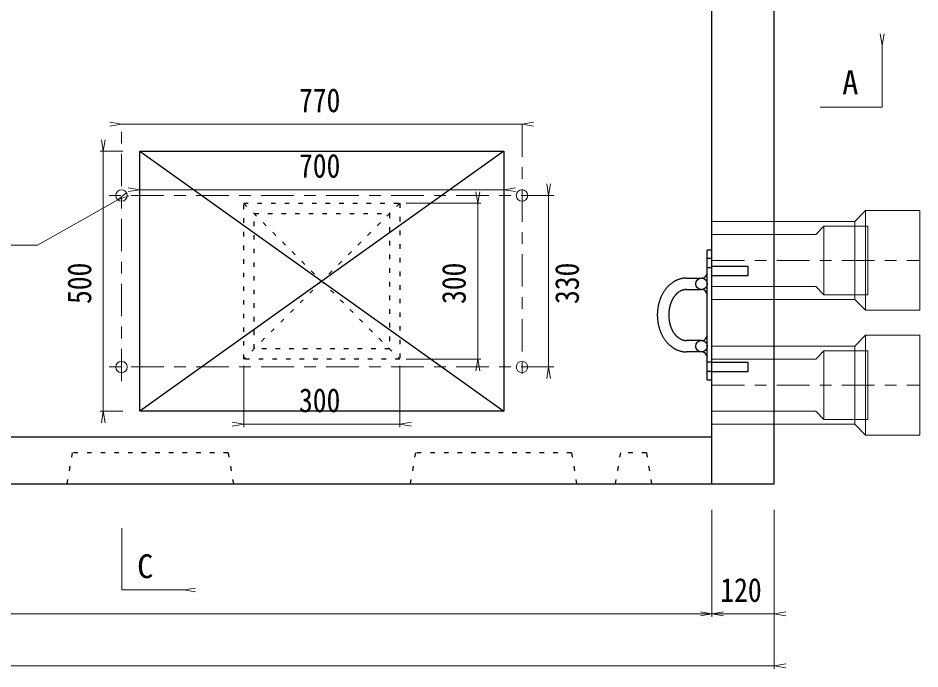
# Model space of a CAD drawing. Units: millimetres at full size, sheet at 1:25. Extents: x -4925 to 5056, y -3512 to 3512.
# Drawn here: x 7 to 1741, y 789 to 2041 of the extents above; entities that cross this region are included whole.
import ezdxf
from ezdxf.enums import TextEntityAlignment as Align

# ---------------------------------------------------------------- set-up
doc = ezdxf.new("R2010")
doc.units = ezdxf.units.MM
doc.header["$LTSCALE"] = 25
doc.linetypes.add('USER1', pattern=[1.05, 0.35, -0.7])
doc.linetypes.add('USER2', pattern=[5, 2.5, -0.8, 0.9, -0.8])
for name, color, linetype, lineweight in [('0-1_ﾚｲﾔ2', 5, 'Continuous', 25), ('0-2_ﾚｲﾔ3', 1, 'Continuous', 13), ('0-3_ﾚｲﾔ4', 6, 'Continuous', 25), ('0-C_ﾚｲﾔ13', 3, 'Continuous', 13), ('0-D_ﾚｲﾔ14', 4, 'USER2', 18), ('0-E_寸法', 3, 'Continuous', 13)]:
    doc.layers.add(name, color=color, linetype=linetype, lineweight=lineweight)
doc.layers.add('0-7_文字', color=3, linetype='Continuous')
doc.styles.add('ＭＳ ゴシック', font='')
doc.styles.get('ＭＳ ゴシック').set_extended_font_data('MS Gothic')

# ---------------------------------------------------------------- blocks, each defined once
blk = doc.blocks.new('open_arrow')
at = {"color": 0, "linetype": 'Continuous', "lineweight": -2}
blk.add_lwpolyline([(7.5, 1.25), (0, 0), (7.5, -1.25)], dxfattribs=at)

msp = doc.modelspace()

# ---------------------------------------------------------------- linework, layer by layer
at = {"layer": '0-1_ﾚｲﾔ2'}
for p, q in [((1341.24, 1144.79), (1341.24, 2524.79)), ((1461.24, 1144.79), (1461.24, 2524.79)), ((241.22, 1784.78), (941.22, 1284.78)), ((1341.24, 1234.79), (-3958.76, 1234.79)), ((-4078.76, 1144.79), (1461.24, 1144.79))]:
    msp.add_line(p, q, dxfattribs=at)
at = {"layer": '0-1_ﾚｲﾔ2', "linetype": 'USER1'}
for p, q in [((441.22, 1384.78), (441.22, 1684.78)), ((741.22, 1684.78), (441.22, 1384.78)), ((441.22, 1684.78), (741.22, 1384.78)), ((441.22, 1684.78), (741.22, 1684.78)), ((461.22, 1404.78), (461.22, 1664.78)), ((461.22, 1664.78), (721.22, 1664.78)), ((721.22, 1664.78), (721.22, 1404.78)), ((721.22, 1404.78), (461.22, 1404.78))]:
    msp.add_line(p, q, dxfattribs=at)
at = {"layer": '0-1_ﾚｲﾔ2'}
msp.add_lwpolyline([(241.22, 1284.78), (241.22, 1784.78), (941.22, 1784.78)], close=True, dxfattribs=at)
msp.add_lwpolyline([(941.22, 1784.78), (941.22, 1284.78), (241.22, 1284.78)], dxfattribs=at)
at = {"layer": '0-1_ﾚｲﾔ2', "linetype": 'USER1'}
msp.add_lwpolyline([(741.22, 1684.78), (741.22, 1384.78), (441.22, 1384.78)], dxfattribs=at)
at = {"layer": '0-2_ﾚｲﾔ3'}
for p, q in [((1636.24, 1670.79), (1616.24, 1649.79)), ((1741.24, 1670.79), (1636.24, 1670.79)), ((1636.24, 1478.79), (1636.24, 1670.79)), ((1741.24, 1478.79), (1741.24, 1670.79)), ((1341.24, 1649.79), (1616.24, 1649.79)), ((1616.24, 1499.79), (1616.24, 1649.79)), ((1556.24, 1640.79), (1556.24, 1508.79)), ((1541.24, 1624.79), (1341.24, 1624.79)), ((1541.24, 1524.79), (1341.24, 1524.79)), ((1556.24, 1508.79), (1541.24, 1524.79)), ((1341.24, 1499.79), (1616.24, 1499.79)), ((1636.24, 1430.79), (1616.24, 1409.79)), ((1636.24, 1238.79), (1636.24, 1430.79)), ((1741.24, 1430.79), (1636.24, 1430.79)), ((1341.24, 1409.79), (1616.24, 1409.79)), ((1616.24, 1259.79), (1616.24, 1409.79)), ((1556.24, 1400.79), (1541.24, 1384.79)), ((1641.24, 1400.79), (1556.24, 1400.79)), ((1556.24, 1400.79), (1556.24, 1268.79)), ((1541.24, 1384.79), (1341.24, 1384.79)), ((1541.24, 1284.79), (1341.24, 1284.79)), ((1556.24, 1268.79), (1541.24, 1284.79))]:
    msp.add_line(p, q, dxfattribs=at)
for points in [[(1556.24, 1508.79), (1641.24, 1508.79), (1641.24, 1640.79), (1556.24, 1640.79), (1541.24, 1624.79)], [(1616.24, 1499.79), (1636.24, 1478.79), (1741.24, 1478.79)], [(1341.24, 1259.79), (1616.24, 1259.79), (1636.24, 1238.79), (1741.24, 1238.79), (1741.24, 1430.79)], [(1556.24, 1268.79), (1641.24, 1268.79), (1641.24, 1400.79)]]:
    msp.add_lwpolyline(points, dxfattribs=at)
for centre in [(206.23, 1699.77), (976.23, 1699.77), (206.23, 1369.77), (976.23, 1369.77)]:
    msp.add_circle(centre, 11, dxfattribs=at)
at = {"layer": '0-3_ﾚｲﾔ4'}
for p, q in [((1341.24, 1594.79), (1332.24, 1594.79)), ((1332.24, 1344.79), (1332.24, 1594.79)), ((1341.24, 1578.79), (1332.24, 1578.79)), ((1341.24, 1560.79), (1332.24, 1560.79)), ((1341.24, 1563.79), (1411.24, 1563.79)), ((1411.24, 1545.79), (1411.24, 1563.79)), ((1341.24, 1545.79), (1411.24, 1545.79)), ((1258.61, 1526.49), (1257.83, 1525.74)), ((1262.63, 1530), (1261.81, 1529.34)), ((1266.88, 1533.05), (1266.02, 1532.48)), ((1269.53, 1534.65), (1268.64, 1534.14)), ((1272.24, 1536.08), (1271.33, 1535.62)), ((1276.87, 1538.04), (1275.93, 1537.69)), ((1281.62, 1539.49), (1280.66, 1539.24)), ((1286.45, 1540.4), (1285.48, 1540.26)), ((1289.38, 1540.69), (1288.4, 1540.62)), ((1292.31, 1540.79), (1291.33, 1540.78)), ((1292.31, 1540.79), (1321.24, 1540.79)), ((1246.44, 1510.52), (1245.88, 1509.49)), ((1249.41, 1515.43), (1248.79, 1514.47)), ((1252.71, 1520), (1252.02, 1519.11)), ((1256.31, 1524.18), (1255.57, 1523.38)), ((1277.4, 1513.83), (1276.87, 1513.45)), ((1284.66, 1517.53), (1284.08, 1517.33)), ((1292.31, 1518.79), (1291.71, 1518.78)), ((1292.31, 1518.79), (1321.24, 1518.79)), ((1239.69, 1494.07), (1239.36, 1492.91)), ((1241.55, 1499.8), (1241.15, 1498.67)), ((1243.81, 1505.29), (1243.33, 1504.21)), ((1265.52, 1499.96), (1265.16, 1499.28)), ((1270.91, 1507.87), (1270.45, 1507.33)), ((1236.45, 1474.74), (1236.39, 1473.51)), ((1237, 1480.9), (1236.85, 1479.67)), ((1237.53, 1484.55), (1237.34, 1483.34)), ((1238.22, 1488.17), (1237.97, 1486.97)), ((1258.44, 1474.06), (1258.39, 1473.21)), ((1259.05, 1479.98), (1258.93, 1479.14)), ((1261.5, 1490.5), (1261.25, 1489.72)), ((1236.32, 1468.55), (1236.34, 1467.31)), ((1236.62, 1462.37), (1236.73, 1461.14)), ((1237, 1458.68), (1237.16, 1457.46)), ((1237.16, 1457.46), (1237.34, 1456.24)), ((1258.33, 1471.5), (1258.31, 1470.65)), ((1258.36, 1467.23), (1258.39, 1466.37)), ((1258.64, 1462.97), (1258.73, 1462.12)), ((1259.18, 1458.77), (1259.32, 1457.94)), ((1237.34, 1456.24), (1237.53, 1455.03)), ((1237.53, 1455.03), (1237.74, 1453.82)), ((1237.74, 1453.82), (1237.97, 1452.62)), ((1237.97, 1452.62), (1238.22, 1451.42)), ((1238.22, 1451.42), (1238.48, 1450.22)), ((1238.48, 1450.22), (1238.76, 1449.03)), ((1238.76, 1449.03), (1239.05, 1447.85)), ((1239.05, 1447.85), (1239.36, 1446.68)), ((1239.36, 1446.68), (1239.69, 1445.51)), ((1241.15, 1440.91), (1241.55, 1439.78)), ((1259.63, 1456.28), (1259.8, 1455.46)), ((1260.16, 1453.84), (1260.36, 1453.03)), ((1261.25, 1449.86), (1261.5, 1449.08)), ((1262.57, 1446.03), (1262.86, 1445.29)), ((1264.12, 1442.39), (1264.46, 1441.69)), ((1243.33, 1435.37), (1243.81, 1434.29)), ((1243.81, 1434.29), (1244.31, 1433.22)), ((1244.31, 1433.22), (1244.82, 1432.17)), ((1244.82, 1432.17), (1245.34, 1431.12)), ((1245.34, 1431.12), (1245.88, 1430.09)), ((1245.88, 1430.09), (1246.44, 1429.07)), ((1246.44, 1429.07), (1247, 1428.06)), ((1247, 1428.06), (1247.58, 1427.06)), ((1247.58, 1427.06), (1248.18, 1426.08)), ((1248.18, 1426.08), (1248.79, 1425.11)), ((1248.79, 1425.11), (1249.41, 1424.15)), ((1249.41, 1424.15), (1250.04, 1423.21)), ((1250.04, 1423.21), (1250.69, 1422.28)), ((1250.69, 1422.28), (1251.35, 1421.37)), ((1265.89, 1438.95), (1266.26, 1438.29)), ((1267.85, 1435.75), (1268.27, 1435.14)), ((1270, 1432.81), (1270.45, 1432.26)), ((1272.32, 1430.15), (1272.81, 1429.65)), ((1273.79, 1428.7), (1274.29, 1428.24)), ((1275.31, 1427.36), (1275.82, 1426.94)), ((1277.94, 1425.38), (1278.48, 1425.03)), ((1280.68, 1423.75), (1281.24, 1423.46)), ((1283.51, 1422.46), (1284.08, 1422.25)), ((1285.24, 1421.86), (1285.82, 1421.69)), ((1251.35, 1421.37), (1252.02, 1420.47)), ((1252.02, 1420.47), (1252.71, 1419.59)), ((1252.71, 1419.59), (1253.41, 1418.72)), ((1253.41, 1418.72), (1254.12, 1417.87)), ((1254.12, 1417.87), (1254.84, 1417.03)), ((1254.84, 1417.03), (1255.57, 1416.21)), ((1255.57, 1416.21), (1256.31, 1415.4)), ((1256.31, 1415.4), (1257.07, 1414.61)), ((1257.07, 1414.61), (1257.83, 1413.84)), ((1257.83, 1413.84), (1258.61, 1413.09)), ((1258.61, 1413.09), (1259.39, 1412.35)), ((1259.39, 1412.35), (1260.19, 1411.63)), ((1260.19, 1411.63), (1260.99, 1410.93)), ((1260.99, 1410.93), (1261.81, 1410.25)), ((1261.81, 1410.25), (1262.63, 1409.58)), ((1262.63, 1409.58), (1263.47, 1408.93)), ((1263.47, 1408.93), (1264.31, 1408.3)), ((1266.02, 1407.1), (1266.88, 1406.53)), ((1266.88, 1406.53), (1267.76, 1405.98)), ((1267.76, 1405.98), (1268.64, 1405.44)), ((1268.64, 1405.44), (1269.53, 1404.93)), ((1286.99, 1421.39), (1287.57, 1421.27)), ((1289.93, 1420.91), (1290.53, 1420.86)), ((1291.71, 1420.8), (1292.31, 1420.79)), ((1321.24, 1420.79), (1292.31, 1420.79)), ((1271.33, 1403.96), (1272.24, 1403.51)), ((1279.71, 1400.61), (1280.66, 1400.34)), ((1321.24, 1398.79), (1292.31, 1398.79)), ((1341.24, 1378.79), (1332.24, 1378.79)), ((1341.24, 1378.79), (1411.24, 1378.79)), ((1341.24, 1360.79), (1332.24, 1360.79)), ((1332.24, 1344.79), (1341.24, 1344.79))]:
    msp.add_line(p, q, dxfattribs=at)
at = {"layer": '0-3_ﾚｲﾔ4', "linetype": 'USER1'}
for p, q in [((111.24, 1204.79), (101.24, 1144.79)), ((411.24, 1204.8), (111.24, 1204.8)), ((411.24, 1204.79), (111.24, 1204.79)), ((411.24, 1204.79), (421.24, 1144.79)), ((771.24, 1204.79), (761.24, 1144.79)), ((1071.24, 1204.79), (771.24, 1204.79)), ((1071.24, 1204.79), (771.24, 1204.79)), ((1071.24, 1204.79), (1081.24, 1144.79)), ((1165.35, 1204.79), (1155.35, 1144.79)), ((1215.35, 1204.79), (1165.35, 1204.79)), ((1215.35, 1204.79), (1225.35, 1144.79))]:
    msp.add_line(p, q, dxfattribs=at)
at = {"layer": '0-3_ﾚｲﾔ4'}
for points in [[(1260.19, 1527.95), (1259.39, 1527.23), (1258.61, 1526.49)], [(1261.81, 1529.34), (1260.99, 1528.65), (1260.19, 1527.95)], [(1264.31, 1531.28), (1263.47, 1530.65), (1262.63, 1530)], [(1266.02, 1532.48), (1265.16, 1531.89), (1264.31, 1531.28)], [(1268.64, 1534.14), (1267.76, 1533.61), (1266.88, 1533.05)], [(1271.33, 1535.62), (1270.43, 1535.15), (1269.53, 1534.65)], [(1274.08, 1536.92), (1273.15, 1536.51), (1272.24, 1536.08)], [(1275.93, 1537.69), (1275, 1537.32), (1274.08, 1536.92)], [(1278.76, 1538.68), (1277.81, 1538.37), (1276.87, 1538.04)], [(1280.66, 1539.24), (1279.71, 1538.97), (1278.76, 1538.68)], [(1283.55, 1539.92), (1282.58, 1539.71), (1281.62, 1539.49)], [(1285.48, 1540.26), (1284.51, 1540.1), (1283.55, 1539.92)], [(1288.4, 1540.62), (1287.43, 1540.52), (1286.45, 1540.4)], [(1291.33, 1540.78), (1290.35, 1540.75), (1289.38, 1540.69)], [(1245.88, 1509.49), (1245.34, 1508.46), (1244.82, 1507.42)], [(1247.58, 1512.52), (1247, 1511.52), (1246.44, 1510.52)], [(1248.79, 1514.47), (1248.18, 1513.5), (1247.58, 1512.52)], [(1250.69, 1517.3), (1250.04, 1516.37), (1249.41, 1515.43)], [(1252.02, 1519.11), (1251.35, 1518.21), (1250.69, 1517.3)], [(1254.12, 1521.72), (1253.41, 1520.86), (1252.71, 1520)], [(1255.57, 1523.38), (1254.84, 1522.56), (1254.12, 1521.72)], [(1257.83, 1525.74), (1257.07, 1524.97), (1256.31, 1524.18)], [(1272.32, 1509.43), (1271.85, 1508.92), (1271.38, 1508.4), (1270.91, 1507.87)], [(1273.79, 1510.89), (1273.3, 1510.41), (1272.81, 1509.93), (1272.32, 1509.43)], [(1275.31, 1512.23), (1274.8, 1511.79), (1274.29, 1511.34), (1273.79, 1510.89)], [(1276.87, 1513.45), (1276.35, 1513.06), (1275.82, 1512.65), (1275.31, 1512.23)], [(1279.02, 1514.9), (1278.48, 1514.56), (1277.94, 1514.2), (1277.4, 1513.83)], [(1280.68, 1515.84), (1280.12, 1515.54), (1279.57, 1515.22), (1279.02, 1514.9)], [(1282.37, 1516.65), (1281.8, 1516.39), (1281.24, 1516.12), (1280.68, 1515.84)], [(1284.08, 1517.33), (1283.51, 1517.12), (1282.94, 1516.89), (1282.37, 1516.65)], [(1286.4, 1518.05), (1285.82, 1517.89), (1285.24, 1517.72), (1284.66, 1517.53)], [(1288.16, 1518.43), (1287.57, 1518.31), (1286.99, 1518.19), (1286.4, 1518.05)], [(1289.93, 1518.67), (1289.34, 1518.6), (1288.75, 1518.52), (1288.16, 1518.43)], [(1291.71, 1518.78), (1291.12, 1518.76), (1290.53, 1518.72), (1289.93, 1518.67)], [(1239.36, 1492.91), (1239.05, 1491.73), (1238.76, 1490.55)], [(1240.39, 1496.39), (1240.03, 1495.24), (1239.69, 1494.07)], [(1241.15, 1498.67), (1240.76, 1497.53), (1240.39, 1496.39)], [(1242.41, 1502.02), (1241.98, 1500.92), (1241.55, 1499.8)], [(1243.33, 1504.21), (1242.86, 1503.12), (1242.41, 1502.02)], [(1244.82, 1507.42), (1244.31, 1506.36), (1243.81, 1505.29)], [(1262.29, 1492.79), (1262.02, 1492.04), (1261.75, 1491.27), (1261.5, 1490.5)], [(1263.17, 1495.03), (1262.86, 1494.29), (1262.57, 1493.55), (1262.29, 1492.79)], [(1264.12, 1497.19), (1263.79, 1496.48), (1263.48, 1495.76), (1263.17, 1495.03)], [(1265.16, 1499.28), (1264.8, 1498.59), (1264.46, 1497.9), (1264.12, 1497.19)], [(1266.65, 1501.94), (1266.26, 1501.29), (1265.89, 1500.63), (1265.52, 1499.96)], [(1267.85, 1503.83), (1267.44, 1503.21), (1267.04, 1502.58), (1266.65, 1501.94)], [(1269.12, 1505.63), (1268.69, 1505.04), (1268.27, 1504.44), (1267.85, 1503.83)], [(1270.45, 1507.33), (1270, 1506.77), (1269.56, 1506.21), (1269.12, 1505.63)], [(1236.62, 1477.21), (1236.52, 1475.98), (1236.45, 1474.74)], [(1236.85, 1479.67), (1236.73, 1478.44), (1236.62, 1477.21)], [(1237.34, 1483.34), (1237.16, 1482.12), (1237, 1480.9)], [(1237.97, 1486.97), (1237.74, 1485.76), (1237.53, 1484.55)], [(1238.76, 1490.55), (1238.48, 1489.36), (1238.22, 1488.17)], [(1258.64, 1476.61), (1258.56, 1475.76), (1258.5, 1474.91), (1258.44, 1474.06)], [(1258.93, 1479.14), (1258.83, 1478.3), (1258.73, 1477.46), (1258.64, 1476.61)], [(1259.47, 1482.47), (1259.32, 1481.64), (1259.18, 1480.81), (1259.05, 1479.98)], [(1259.97, 1484.93), (1259.8, 1484.12), (1259.63, 1483.3), (1259.47, 1482.47)], [(1260.57, 1487.35), (1260.36, 1486.55), (1260.16, 1485.74), (1259.97, 1484.93)], [(1261.25, 1489.72), (1261.01, 1488.94), (1260.79, 1488.15), (1260.57, 1487.35)], [(1236.32, 1471.03), (1236.31, 1469.79), (1236.32, 1468.55)], [(1236.39, 1473.51), (1236.34, 1472.27), (1236.32, 1471.03)], [(1236.34, 1467.31), (1236.39, 1466.08), (1236.45, 1464.84)], [(1236.45, 1464.84), (1236.52, 1463.6), (1236.62, 1462.37)], [(1236.73, 1461.14), (1236.85, 1459.91), (1237, 1458.68)], [(1258.31, 1470.65), (1258.31, 1469.79), (1258.31, 1468.94)], [(1258.31, 1468.94), (1258.33, 1468.08), (1258.36, 1467.23)], [(1258.39, 1473.21), (1258.36, 1472.35), (1258.33, 1471.5)], [(1258.39, 1466.37), (1258.44, 1465.52), (1258.5, 1464.67)], [(1258.5, 1464.67), (1258.56, 1463.82), (1258.64, 1462.97)], [(1258.73, 1462.12), (1258.83, 1461.28), (1258.93, 1460.44)], [(1258.93, 1460.44), (1259.05, 1459.6), (1259.18, 1458.77)], [(1259.32, 1457.94), (1259.47, 1457.11), (1259.63, 1456.28)], [(1239.69, 1445.51), (1240.03, 1444.35), (1240.39, 1443.19)], [(1240.39, 1443.19), (1240.76, 1442.05), (1241.15, 1440.91)], [(1241.55, 1439.78), (1241.98, 1438.67), (1242.41, 1437.56)], [(1259.8, 1455.46), (1259.97, 1454.65), (1260.16, 1453.84)], [(1260.36, 1453.03), (1260.57, 1452.23), (1260.79, 1451.44)], [(1260.79, 1451.44), (1261.01, 1450.65), (1261.25, 1449.86)], [(1261.5, 1449.08), (1261.75, 1448.31), (1262.02, 1447.55)], [(1262.02, 1447.55), (1262.29, 1446.79), (1262.57, 1446.03)], [(1262.86, 1445.29), (1263.17, 1444.55), (1263.48, 1443.83)], [(1263.48, 1443.83), (1263.79, 1443.1), (1264.12, 1442.39)], [(1264.46, 1441.69), (1264.8, 1440.99), (1265.16, 1440.3)], [(1265.16, 1440.3), (1265.52, 1439.62), (1265.89, 1438.95)], [(1242.41, 1437.56), (1242.86, 1436.46), (1243.33, 1435.37)], [(1266.26, 1438.29), (1266.65, 1437.64), (1267.04, 1437)], [(1267.04, 1437), (1267.44, 1436.37), (1267.85, 1435.75)], [(1268.27, 1435.14), (1268.69, 1434.54), (1269.12, 1433.96)], [(1269.12, 1433.96), (1269.56, 1433.38), (1270, 1432.81)], [(1270.45, 1432.26), (1270.91, 1431.71), (1271.38, 1431.18)], [(1271.38, 1431.18), (1271.85, 1430.66), (1272.32, 1430.15)], [(1272.81, 1429.65), (1273.3, 1429.17), (1273.79, 1428.7)], [(1274.29, 1428.24), (1274.8, 1427.79), (1275.31, 1427.36)], [(1275.82, 1426.94), (1276.35, 1426.53), (1276.87, 1426.13)], [(1276.87, 1426.13), (1277.4, 1425.75), (1277.94, 1425.38)], [(1278.48, 1425.03), (1279.02, 1424.69), (1279.57, 1424.36)], [(1279.57, 1424.36), (1280.12, 1424.05), (1280.68, 1423.75)], [(1281.24, 1423.46), (1281.8, 1423.19), (1282.37, 1422.93)], [(1282.37, 1422.93), (1282.94, 1422.69), (1283.51, 1422.46)], [(1284.08, 1422.25), (1284.66, 1422.05), (1285.24, 1421.86)], [(1264.31, 1408.3), (1265.16, 1407.69), (1266.02, 1407.1)], [(1269.53, 1404.93), (1270.43, 1404.43), (1271.33, 1403.96)], [(1285.82, 1421.69), (1286.4, 1421.53), (1286.99, 1421.39)], [(1287.57, 1421.27), (1288.16, 1421.16), (1288.75, 1421.06)], [(1288.75, 1421.06), (1289.34, 1420.98), (1289.93, 1420.91)], [(1290.53, 1420.86), (1291.12, 1420.82), (1291.71, 1420.8)], [(1272.24, 1403.51), (1273.15, 1403.07), (1274.08, 1402.66)], [(1274.08, 1402.66), (1275, 1402.27), (1275.93, 1401.89), (1276.87, 1401.54)], [(1276.87, 1401.54), (1277.81, 1401.21), (1278.76, 1400.9), (1279.71, 1400.61)], [(1280.66, 1400.34), (1281.62, 1400.1), (1282.58, 1399.87), (1283.55, 1399.67)], [(1283.55, 1399.67), (1284.51, 1399.48), (1285.48, 1399.32), (1286.45, 1399.18)], [(1286.45, 1399.18), (1287.43, 1399.06), (1288.4, 1398.96), (1289.38, 1398.89)], [(1289.38, 1398.89), (1290.35, 1398.83), (1291.33, 1398.8), (1292.31, 1398.79)], [(1341.24, 1360.79), (1411.24, 1360.79), (1411.24, 1378.79)]]:
    msp.add_lwpolyline(points, dxfattribs=at)
for centre in [(1321.24, 1529.79), (1321.24, 1409.79)]:
    msp.add_circle(centre, 11, dxfattribs=at)
for centre, start, end in [((1321.24, 1551.79), 270, 0.00001), ((1321.24, 1507.79), 0.00001, 89.99999), ((1321.24, 1431.79), 270, 0.00001), ((1321.24, 1387.79), 0.00001, 89.99999)]:
    msp.add_arc(centre, 11, start, end, dxfattribs=at)
at = {"layer": '0-C_ﾚｲﾔ13'}
for p, q in [((1549.53, 1869.79), (1668.53, 1869.79)), ((208.72, 1784.78), (165.22, 1784.78)), ((753.72, 1684.78), (897.22, 1684.78)), ((891.22, 1684.78), (891.22, 1384.78)), ((-423.31, 1604.02), (44.94, 1604.02)), ((441.22, 1372.28), (441.22, 1253.78)), ((741.22, 1372.28), (741.22, 1253.78)), ((753.72, 1384.78), (897.22, 1384.78)), ((208.72, 1284.78), (165.22, 1284.78)), ((441.22, 1259.78), (741.22, 1259.78)), ((1341.24, 1094.79), (1341.24, 888.79)), ((1461.24, 1094.79), (1461.24, 788.79)), ((207.02, 1059.79), (207.02, 940.79)), ((-4078.76, 794.79), (1461.24, 794.79))]:
    msp.add_line(p, q, dxfattribs=at)
msp.add_lwpolyline([(-3958.76, 894.79), (1341.24, 894.79), (1461.24, 894.79)], dxfattribs=at)
at = {"layer": '0-D_ﾚｲﾔ14'}
for p, q in [((206.23, 1342.4), (206.23, 1836.86)), ((976.23, 1836.86), (976.23, 1343.58)), ((1037.36, 1699.77), (162.59, 1699.77)), ((1341.24, 1574.79), (1741.24, 1574.79)), ((1037.36, 1369.77), (162.59, 1369.77)), ((1341.24, 1334.79), (1741.24, 1334.79))]:
    msp.add_line(p, q, dxfattribs=at)
at = {"layer": '0-E_寸法'}
for p, q in [((1668.53, 1988.79), (1668.53, 1869.79)), ((976.23, 1836.86), (206.23, 1836.86)), ((171.22, 1284.78), (171.22, 1784.78)), ((241.22, 1710.92), (941.22, 1710.92)), ((1027.36, 1699.77), (1027.36, 1369.77)), ((198.94, 1691.53), (44.94, 1604.02)), ((891.22, 1384.78), (891.22, 1684.78)), ((441.22, 1259.78), (741.22, 1259.78)), ((326.02, 940.79), (207.02, 940.79)), ((-3958.76, 894.79), (1341.24, 894.79)), ((1341.24, 894.79), (1461.24, 894.79)), ((-4078.76, 794.79), (1461.24, 794.79))]:
    msp.add_line(p, q, dxfattribs=at)

# ---------------------------------------------------------------- block references
at = {"layer": '0-E_寸法', "xscale": 2.96, "yscale": 2.96}
for p, rotation in [((1668.53, 1988.79), 90), ((206.23, 1836.86), 180), ((171.22, 1784.78), 90), ((1027.36, 1699.77), 90), ((198.94, 1691.53), 29.6), ((241.22, 1710.92), 180), ((891.22, 1684.78), 90), ((891.22, 1384.78), 270), ((1027.36, 1369.77), 270), ((171.22, 1284.78), 270), ((441.22, 1259.78), 180), ((1341.24, 894.79), 180)]:
    msp.add_blockref('open_arrow', p, dxfattribs=dict(at, rotation=rotation))
for p in [(976.23, 1836.86), (941.22, 1710.92), (741.22, 1259.78), (326.02, 940.79), (1341.24, 894.79), (1461.24, 894.79), (1461.24, 794.79)]:
    msp.add_blockref('open_arrow', p, dxfattribs=at)

# ---------------------------------------------------------------- texts
at = {"layer": '0-7_文字', "style": 'ＭＳ ゴシック'}
for s, p in [('A', (1591.74, 1880.68)), ('C', (236.32, 949.85))]:
    msp.add_text(s, height=45.82, dxfattribs=at).set_placement(p, align=Align.BOTTOM_LEFT)
at = {"layer": '0-E_寸法', "style": 'ＭＳ ゴシック', "width": 0.85}
for s, p in [('770', (547.48, 1846.24)), ('700', (547.47, 1720.29)), ('300', (547.47, 1269.15)), ('120', (1357.49, 904.17))]:
    msp.add_text(s, height=45.82, dxfattribs=at).set_placement(p, align=Align.BOTTOM_LEFT)
for s, p in [('500', (161.84, 1491.03)), ('300', (881.84, 1491.03)), ('330', (1099.23, 1491.02))]:
    msp.add_text(s, height=45.82, rotation=90, dxfattribs=at).set_placement(p, align=Align.BOTTOM_LEFT)

doc.saveas('drawing.dxf')
